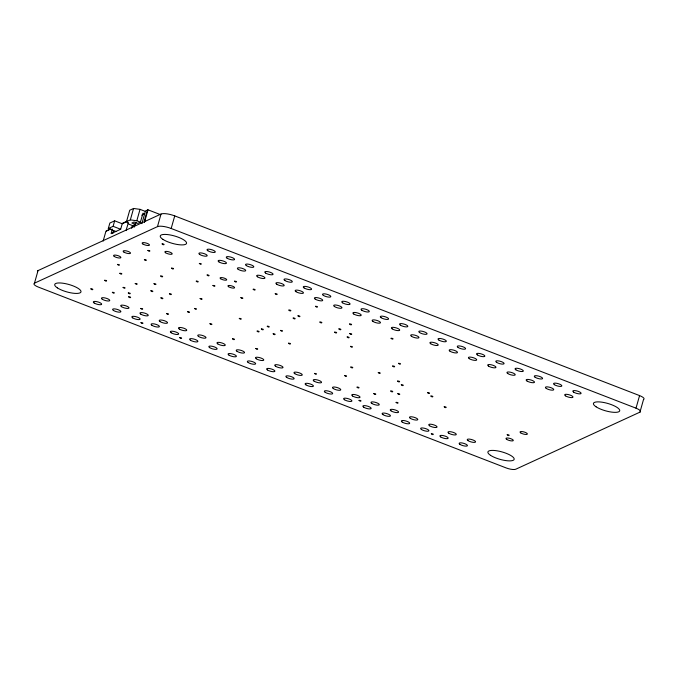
<?xml version="1.0" encoding="UTF-8"?>
<svg xmlns="http://www.w3.org/2000/svg" width="678" height="678" viewBox="0 0 678 678"><rect width="100%" height="100%" fill="white"/><g stroke="black" fill="none" stroke-linecap="round" stroke-linejoin="round"><path stroke-width="1.02" d="M643.515 399.545L639.956 412.139L515.78 469.218A7.653 2.161 15.8 0 1 506.102 467.905L38.417 287.116A7.653 2.161 15.8 0 1 34.476 283.167L38.044 270.581L161.025 214.045A10.84 3.059 15.8 0 1 174.738 215.901L639.574 395.596A7.661 2.161 15.8 0 1 643.693 399.461M103.149 241.08L105.929 231.24L110.912 228.952M106.251 231.096L110.014 229.028M115.879 231.461L108.302 228.528L109.861 223.028L114.658 220.825L122.235 223.757L127.439 221.359M108.302 228.528L113.099 226.325L114.658 220.825M112.387 229.079L111.09 233.664L120.676 229.257L122.345 223.359L126.913 221.257M112.862 233.334L113.641 230.579M136.032 222.435L135.464 224.426L132.752 225.681L129.134 224.282L126.506 221.638L129.735 210.231L133.566 208.468L140.032 209.349L145.338 211.4M128.396 222.63L126.006 230.571M126.506 221.638L130.337 219.875L133.566 208.468M131.651 228.333L132.218 226.325L132.854 226.028M130.337 219.875L136.803 220.748L140.032 209.349M135.464 224.426L131.854 223.028L134.091 222.003L137.71 223.401L140.422 222.147L142.965 213.18L144.651 213.833L141.77 215.155M141.897 223.621L145.448 211.002L148.007 209.824L160.415 214.621M147.372 210.121L144.363 220.74L145.601 220.681M144.439 222.452L148.007 209.824M34.476 283.167L157.466 226.63L161.025 214.045M157.466 226.63A10.84 3.059 15.8 0 1 171.17 228.486L174.738 215.901M639.956 412.139A7.661 2.161 15.8 0 0 636.015 408.181L639.574 395.596M134.193 227.164L135.575 222.308M171.17 228.486L636.015 408.181M136.803 220.748L140.422 222.147M132.218 226.325L132.812 226.554M113.099 226.325L120.676 229.257M37.595 271.759A7.653 2.161 15.8 0 1 38.044 270.581M90.877 288.862C92.454 290.93 94.378 288.692 90.877 288.862M104.641 280.294C106.217 282.362 108.141 280.116 104.641 280.294M117.463 264.42C119.048 266.488 120.972 264.242 117.463 264.42M119.862 273.293C121.438 275.361 123.362 273.115 119.862 273.293M112.362 292.328C113.946 294.396 115.87 292.15 112.362 292.328M123.099 287.387C124.684 289.455 126.608 287.218 123.099 287.387M147.914 250.428C149.499 252.487 151.423 250.25 147.914 250.428M144.389 259.657C145.973 261.725 147.897 259.479 144.389 259.657M128.312 292.955C129.888 295.015 131.812 292.777 128.312 292.955M135.227 283.489C136.803 285.557 138.727 283.311 135.227 283.489M128.667 296.828C130.252 298.888 132.176 296.65 128.667 296.828M162.127 243.894C163.703 245.961 165.627 243.716 162.127 243.894M140.719 308.439C142.304 310.507 144.228 308.261 140.719 308.439M154.008 283.701C155.584 285.769 157.508 283.531 154.008 283.701M150.889 290.777C152.474 292.845 154.398 290.608 150.889 290.777M160.703 276.005C162.279 278.073 164.212 275.836 160.703 276.005M140.99 322.66C142.575 324.72 144.499 322.482 140.99 322.66M171.551 268.149C173.136 270.208 175.06 267.971 171.551 268.149M160.923 297.871C162.508 299.93 164.432 297.693 160.923 297.871M169.424 293.769C171.009 295.837 172.932 293.591 169.424 293.769M166.542 313.558C168.119 315.617 170.042 313.38 166.542 313.558M199.349 263.437C200.934 265.505 202.858 263.259 199.349 263.437M196.273 281.141C197.857 283.209 199.781 280.972 196.273 281.141M187.543 311.66C189.128 313.728 191.052 311.482 187.543 311.66M207.137 274.997C208.722 277.065 210.646 274.819 207.137 274.997M194.493 308.465C196.078 310.532 198.001 308.287 194.493 308.465M179.645 337.602C181.229 339.67 183.153 337.424 179.645 337.602M200.12 298.515C201.697 300.583 203.62 298.337 200.12 298.515M212.968 285.43C214.545 287.497 216.477 285.26 212.968 285.43M209.96 323.728C211.544 325.796 213.468 323.55 209.96 323.728M234.52 281.201C236.105 283.268 238.029 281.023 234.52 281.201M240.885 297.642C242.47 299.71 244.394 297.473 240.885 297.642M253.199 289.226C254.775 291.294 256.699 289.057 253.199 289.226M239.3 318.389C240.876 320.457 242.8 318.211 239.3 318.389M232.495 338.788C234.071 340.856 235.995 338.619 232.495 338.788M275.243 293.718C276.819 295.786 278.751 293.54 275.243 293.718M257.148 331.093C258.733 333.161 260.657 330.915 257.148 331.093M261.369 328.957C262.945 331.025 264.869 328.788 261.369 328.957M255.75 348.5C257.326 350.56 259.25 348.322 255.75 348.5M267.276 326.245C268.861 328.313 270.785 326.067 267.276 326.245M273.175 333.796C274.751 335.864 276.683 333.618 273.175 333.796M288.904 310.083C290.489 312.143 292.413 309.905 288.904 310.083M280.523 330.415C282.107 332.483 284.031 330.237 280.523 330.415M293.176 318.058C294.752 320.126 296.684 317.88 293.176 318.058M297.981 315.846C299.566 317.914 301.49 315.668 297.981 315.846M288.531 343.221C290.108 345.288 292.032 343.043 288.531 343.221M315.516 306.312C317.101 308.38 319.024 306.134 315.516 306.312M319.906 322.067C321.491 324.126 323.414 321.889 319.906 322.067M334.678 332.144C336.263 334.212 338.186 331.966 334.678 332.144M314.49 373.425C316.075 375.485 317.999 373.247 314.49 373.425M338.915 328.915C340.5 330.974 342.424 328.737 338.915 328.915M349.628 323.991C351.204 326.05 353.128 323.813 349.628 323.991M347.187 336.974C348.763 339.042 350.687 336.805 347.187 336.974M349.772 333.61C351.348 335.669 353.272 333.432 349.772 333.61M350.475 346.365C352.06 348.433 353.984 346.187 350.475 346.365M344.602 375.561C346.178 377.629 348.102 375.383 344.602 375.561M350.814 367.061C352.399 369.12 354.323 366.883 350.814 367.061M357.069 387.146C358.654 389.214 360.577 386.969 357.069 387.146M391.087 338.28C392.664 340.348 394.588 338.11 391.087 338.28M359.043 400.351C360.62 402.418 362.544 400.173 359.043 400.351M378.273 372.586C379.858 374.654 381.782 372.408 378.273 372.586M373.824 393.621C375.4 395.689 377.332 393.443 373.824 393.621M392.672 366.035C394.257 368.095 396.181 365.857 392.672 366.035M398.528 363.34C400.105 365.408 402.029 363.171 398.528 363.34M390.774 391.02C392.35 393.087 394.282 390.85 390.774 391.02M397.639 381.07C399.215 383.138 401.139 380.892 397.639 381.07M401.317 384.765C402.901 386.833 404.825 384.587 401.317 384.765M397.808 393.689C399.393 395.757 401.317 393.511 397.808 393.689M396.105 402.359C397.681 404.427 399.613 402.19 396.105 402.359M427.572 392.647C429.157 394.706 431.081 392.469 427.572 392.647M430.92 396.045C432.496 398.113 434.42 395.867 430.92 396.045M444.217 406.783C445.802 408.851 447.726 406.614 444.217 406.783M431.344 433.759C432.92 435.827 434.852 433.581 431.344 433.759M507.212 434.734C508.797 436.801 510.72 434.564 507.212 434.734M162.915 239.359A13.636 3.848 15.8 0 0 185.535 244.351A13.636 3.848 15.8 0 0 171.78 235.283A13.636 3.848 15.8 0 0 162.915 239.359M57.359 287.879A13.636 3.848 15.8 0 0 79.979 292.879A13.636 3.848 15.8 0 0 66.224 283.811A13.636 3.848 15.8 0 0 57.359 287.879M596.089 406.808A13.636 3.848 15.8 0 0 618.709 411.8A13.636 3.848 15.8 0 0 604.946 402.732A13.636 3.848 15.8 0 0 596.089 406.808M490.533 455.328A13.636 3.848 15.8 0 0 513.153 460.328A13.636 3.848 15.8 0 0 499.389 451.26A13.636 3.848 15.8 0 0 490.533 455.328M142.846 243.97A3.831 1.085 15.8 0 0 149.202 245.368A3.831 1.085 15.8 0 0 145.338 242.826A3.831 1.085 15.8 0 0 142.846 243.97M165.585 252.758A3.831 1.085 15.8 0 0 171.941 254.165A3.831 1.085 15.8 0 0 168.076 251.614A3.831 1.085 15.8 0 0 165.585 252.758M123.862 252.046A3.831 1.085 15.8 0 0 130.227 253.453A3.831 1.085 15.8 0 0 126.354 250.902A3.831 1.085 15.8 0 0 123.862 252.046M114.277 256.462A3.831 1.085 15.8 0 0 120.633 257.86A3.831 1.085 15.8 0 0 116.769 255.318A3.831 1.085 15.8 0 0 114.277 256.462M520.746 432.903A3.831 1.085 15.8 0 0 527.111 434.31A3.831 1.085 15.8 0 0 523.238 431.759A3.831 1.085 15.8 0 0 520.746 432.903M506.686 439.369A3.831 1.085 15.8 0 0 513.043 440.776A3.831 1.085 15.8 0 0 509.178 438.225A3.831 1.085 15.8 0 0 506.686 439.369M220.731 278.811A3.458 0.975 15.8 0 0 226.469 280.082A3.458 0.975 15.8 0 0 222.977 277.777A3.458 0.975 15.8 0 0 220.731 278.811M228.596 286.709A3.458 0.975 15.8 0 0 234.342 287.981A3.458 0.975 15.8 0 0 230.851 285.675A3.458 0.975 15.8 0 0 228.596 286.709M207.832 250.724A4.331 1.22 15.8 0 0 215.011 252.309A4.331 1.22 15.8 0 0 210.646 249.436A4.331 1.22 15.8 0 0 207.832 250.724M199.713 254.462A4.331 1.22 15.8 0 0 206.892 256.047A4.331 1.22 15.8 0 0 202.519 253.165A4.331 1.22 15.8 0 0 199.713 254.462M227.079 258.165A4.331 1.22 15.8 0 0 234.266 259.75A4.331 1.22 15.8 0 0 229.893 256.877A4.331 1.22 15.8 0 0 227.079 258.165M218.96 261.903A4.331 1.22 15.8 0 0 226.147 263.488A4.331 1.22 15.8 0 0 221.774 260.606A4.331 1.22 15.8 0 0 218.96 261.903M246.334 265.606A4.331 1.22 15.8 0 0 253.513 267.2A4.331 1.22 15.8 0 0 249.148 264.318A4.331 1.22 15.8 0 0 246.334 265.606M238.215 269.344A4.331 1.22 15.8 0 0 245.394 270.929A4.331 1.22 15.8 0 0 241.029 268.047A4.331 1.22 15.8 0 0 238.215 269.344M265.59 273.048A4.331 1.22 15.8 0 0 272.768 274.641A4.331 1.22 15.8 0 0 268.395 271.759A4.331 1.22 15.8 0 0 265.59 273.048M257.462 276.785A4.331 1.22 15.8 0 0 264.649 278.37A4.331 1.22 15.8 0 0 260.276 275.488A4.331 1.22 15.8 0 0 257.462 276.785M284.836 280.497A4.331 1.22 15.8 0 0 292.023 282.082A4.331 1.22 15.8 0 0 287.65 279.2A4.331 1.22 15.8 0 0 284.836 280.497M276.717 284.226A4.331 1.22 15.8 0 0 283.904 285.811A4.331 1.22 15.8 0 0 279.531 282.929A4.331 1.22 15.8 0 0 276.717 284.226M304.091 287.938A4.331 1.22 15.8 0 0 311.27 289.523A4.331 1.22 15.8 0 0 306.905 286.641A4.331 1.22 15.8 0 0 304.091 287.938M295.972 291.667A4.331 1.22 15.8 0 0 303.151 293.252A4.331 1.22 15.8 0 0 298.786 290.379A4.331 1.22 15.8 0 0 295.972 291.667M323.338 295.379A4.331 1.22 15.8 0 0 330.525 296.964A4.331 1.22 15.8 0 0 326.152 294.083A4.331 1.22 15.8 0 0 323.338 295.379M315.219 299.108A4.331 1.22 15.8 0 0 322.406 300.693A4.331 1.22 15.8 0 0 318.033 297.82A4.331 1.22 15.8 0 0 315.219 299.108M342.593 302.82A4.331 1.22 15.8 0 0 349.772 304.405A4.331 1.22 15.8 0 0 345.407 301.524A4.331 1.22 15.8 0 0 342.593 302.82M334.474 306.549A4.331 1.22 15.8 0 0 341.653 308.143A4.331 1.22 15.8 0 0 337.288 305.261A4.331 1.22 15.8 0 0 334.474 306.549M361.849 310.261A4.331 1.22 15.8 0 0 369.027 311.846A4.331 1.22 15.8 0 0 364.662 308.973A4.331 1.22 15.8 0 0 361.849 310.261M353.73 313.999A4.331 1.22 15.8 0 0 360.908 315.584A4.331 1.22 15.8 0 0 356.543 312.702A4.331 1.22 15.8 0 0 353.73 313.999M381.095 317.702A4.331 1.22 15.8 0 0 388.282 319.287A4.331 1.22 15.8 0 0 383.909 316.414A4.331 1.22 15.8 0 0 381.095 317.702M372.976 321.44A4.331 1.22 15.8 0 0 380.163 323.025A4.331 1.22 15.8 0 0 375.79 320.143A4.331 1.22 15.8 0 0 372.976 321.44M400.351 325.143A4.331 1.22 15.8 0 0 407.529 326.728A4.331 1.22 15.8 0 0 403.164 323.855A4.331 1.22 15.8 0 0 400.351 325.143M392.231 328.881A4.331 1.22 15.8 0 0 399.41 330.466A4.331 1.22 15.8 0 0 395.045 327.584A4.331 1.22 15.8 0 0 392.231 328.881M419.606 332.584A4.331 1.22 15.8 0 0 426.784 334.178A4.331 1.22 15.8 0 0 422.411 331.296A4.331 1.22 15.8 0 0 419.606 332.584M411.487 336.322A4.331 1.22 15.8 0 0 418.665 337.907A4.331 1.22 15.8 0 0 414.292 335.025A4.331 1.22 15.8 0 0 411.487 336.322M438.852 340.034A4.331 1.22 15.8 0 0 446.039 341.619A4.331 1.22 15.8 0 0 441.666 338.737A4.331 1.22 15.8 0 0 438.852 340.034M430.733 343.763A4.331 1.22 15.8 0 0 437.92 345.348A4.331 1.22 15.8 0 0 433.547 342.466A4.331 1.22 15.8 0 0 430.733 343.763M458.108 347.475A4.331 1.22 15.8 0 0 465.286 349.06A4.331 1.22 15.8 0 0 460.921 346.178A4.331 1.22 15.8 0 0 458.108 347.475M449.989 351.204A4.331 1.22 15.8 0 0 457.167 352.789A4.331 1.22 15.8 0 0 452.802 349.916A4.331 1.22 15.8 0 0 449.989 351.204M477.354 354.916A4.331 1.22 15.8 0 0 484.541 356.501A4.331 1.22 15.8 0 0 480.168 353.619A4.331 1.22 15.8 0 0 477.354 354.916M469.235 358.645A4.331 1.22 15.8 0 0 476.422 360.23A4.331 1.22 15.8 0 0 472.049 357.357A4.331 1.22 15.8 0 0 469.235 358.645M496.61 362.357A4.331 1.22 15.8 0 0 503.796 363.942A4.331 1.22 15.8 0 0 499.423 361.06A4.331 1.22 15.8 0 0 496.61 362.357M488.491 366.086A4.331 1.22 15.8 0 0 495.669 367.679A4.331 1.22 15.8 0 0 491.304 364.798A4.331 1.22 15.8 0 0 488.491 366.086M515.865 369.798A4.331 1.22 15.8 0 0 523.043 371.383A4.331 1.22 15.8 0 0 518.678 368.51A4.331 1.22 15.8 0 0 515.865 369.798M507.746 373.527A4.331 1.22 15.8 0 0 514.924 375.12A4.331 1.22 15.8 0 0 510.559 372.239A4.331 1.22 15.8 0 0 507.746 373.527M535.111 377.239A4.331 1.22 15.8 0 0 542.298 378.824A4.331 1.22 15.8 0 0 537.925 375.951A4.331 1.22 15.8 0 0 535.111 377.239M526.992 380.977A4.331 1.22 15.8 0 0 534.179 382.561A4.331 1.22 15.8 0 0 529.806 379.68A4.331 1.22 15.8 0 0 526.992 380.977M554.367 384.68A4.331 1.22 15.8 0 0 561.545 386.265A4.331 1.22 15.8 0 0 557.18 383.392A4.331 1.22 15.8 0 0 554.367 384.68M546.248 388.418A4.331 1.22 15.8 0 0 553.426 390.003A4.331 1.22 15.8 0 0 549.061 387.121A4.331 1.22 15.8 0 0 546.248 388.418M573.622 392.121A4.331 1.22 15.8 0 0 580.8 393.715A4.331 1.22 15.8 0 0 576.427 390.833A4.331 1.22 15.8 0 0 573.622 392.121M565.503 395.859A4.331 1.22 15.8 0 0 572.681 397.444A4.331 1.22 15.8 0 0 568.308 394.562A4.331 1.22 15.8 0 0 565.503 395.859M459.947 444.378A4.331 1.22 15.8 0 0 467.125 445.971A4.331 1.22 15.8 0 0 462.752 443.09A4.331 1.22 15.8 0 0 459.947 444.378M468.066 440.649A4.331 1.22 15.8 0 0 475.244 442.234A4.331 1.22 15.8 0 0 470.879 439.352A4.331 1.22 15.8 0 0 468.066 440.649M440.692 436.937A4.331 1.22 15.8 0 0 447.87 438.522A4.331 1.22 15.8 0 0 443.505 435.649A4.331 1.22 15.8 0 0 440.692 436.937M448.811 433.208A4.331 1.22 15.8 0 0 455.989 434.793A4.331 1.22 15.8 0 0 451.624 431.911A4.331 1.22 15.8 0 0 448.811 433.208M421.436 429.496A4.331 1.22 15.8 0 0 428.623 431.081A4.331 1.22 15.8 0 0 424.25 428.208A4.331 1.22 15.8 0 0 421.436 429.496M429.555 425.767A4.331 1.22 15.8 0 0 436.742 427.352A4.331 1.22 15.8 0 0 432.369 424.47A4.331 1.22 15.8 0 0 429.555 425.767M402.19 422.055A4.331 1.22 15.8 0 0 409.368 423.64A4.331 1.22 15.8 0 0 405.003 420.758A4.331 1.22 15.8 0 0 402.19 422.055M410.309 418.326A4.331 1.22 15.8 0 0 417.487 419.911A4.331 1.22 15.8 0 0 413.122 417.029A4.331 1.22 15.8 0 0 410.309 418.326M382.934 414.614A4.331 1.22 15.8 0 0 390.113 416.199A4.331 1.22 15.8 0 0 385.748 413.317A4.331 1.22 15.8 0 0 382.934 414.614M391.053 410.876A4.331 1.22 15.8 0 0 398.24 412.47A4.331 1.22 15.8 0 0 393.867 409.588A4.331 1.22 15.8 0 0 391.053 410.876M363.679 407.173A4.331 1.22 15.8 0 0 370.866 408.758A4.331 1.22 15.8 0 0 366.493 405.876A4.331 1.22 15.8 0 0 363.679 407.173M371.798 403.435A4.331 1.22 15.8 0 0 378.985 405.02A4.331 1.22 15.8 0 0 374.612 402.147A4.331 1.22 15.8 0 0 371.798 403.435M344.432 399.732A4.331 1.22 15.8 0 0 351.611 401.317A4.331 1.22 15.8 0 0 347.246 398.435A4.331 1.22 15.8 0 0 344.432 399.732M352.552 395.994A4.331 1.22 15.8 0 0 359.73 397.579A4.331 1.22 15.8 0 0 355.365 394.706A4.331 1.22 15.8 0 0 352.552 395.994M325.177 392.291A4.331 1.22 15.8 0 0 332.364 393.876A4.331 1.22 15.8 0 0 327.991 390.994A4.331 1.22 15.8 0 0 325.177 392.291M333.296 388.553A4.331 1.22 15.8 0 0 340.483 390.138A4.331 1.22 15.8 0 0 336.11 387.265A4.331 1.22 15.8 0 0 333.296 388.553M305.931 384.841A4.331 1.22 15.8 0 0 313.109 386.435A4.331 1.22 15.8 0 0 308.736 383.553A4.331 1.22 15.8 0 0 305.931 384.841M314.05 381.112A4.331 1.22 15.8 0 0 321.228 382.697A4.331 1.22 15.8 0 0 316.855 379.816A4.331 1.22 15.8 0 0 314.05 381.112M286.675 377.4A4.331 1.22 15.8 0 0 293.854 378.985A4.331 1.22 15.8 0 0 289.489 376.112A4.331 1.22 15.8 0 0 286.675 377.4M294.794 373.671A4.331 1.22 15.8 0 0 301.973 375.256A4.331 1.22 15.8 0 0 297.608 372.375A4.331 1.22 15.8 0 0 294.794 373.671M267.42 369.959A4.331 1.22 15.8 0 0 274.607 371.544A4.331 1.22 15.8 0 0 270.234 368.671A4.331 1.22 15.8 0 0 267.42 369.959M275.539 366.23A4.331 1.22 15.8 0 0 282.726 367.815A4.331 1.22 15.8 0 0 278.353 364.934A4.331 1.22 15.8 0 0 275.539 366.23M248.173 362.518A4.331 1.22 15.8 0 0 255.352 364.103A4.331 1.22 15.8 0 0 250.987 361.221A4.331 1.22 15.8 0 0 248.173 362.518M256.292 358.789A4.331 1.22 15.8 0 0 263.471 360.374A4.331 1.22 15.8 0 0 259.106 357.492A4.331 1.22 15.8 0 0 256.292 358.789M228.918 355.077A4.331 1.22 15.8 0 0 236.097 356.662A4.331 1.22 15.8 0 0 231.732 353.78A4.331 1.22 15.8 0 0 228.918 355.077M237.037 351.34A4.331 1.22 15.8 0 0 244.224 352.933A4.331 1.22 15.8 0 0 239.851 350.051A4.331 1.22 15.8 0 0 237.037 351.34M209.663 347.636A4.331 1.22 15.8 0 0 216.85 349.221A4.331 1.22 15.8 0 0 212.477 346.339A4.331 1.22 15.8 0 0 209.663 347.636M217.782 343.899A4.331 1.22 15.8 0 0 224.969 345.492A4.331 1.22 15.8 0 0 220.596 342.61A4.331 1.22 15.8 0 0 217.782 343.899M190.416 340.195A4.331 1.22 15.8 0 0 197.595 341.78A4.331 1.22 15.8 0 0 193.23 338.898A4.331 1.22 15.8 0 0 190.416 340.195M198.535 336.458A4.331 1.22 15.8 0 0 205.714 338.042A4.331 1.22 15.8 0 0 201.349 335.169A4.331 1.22 15.8 0 0 198.535 336.458M171.161 332.754A4.331 1.22 15.8 0 0 178.348 334.339A4.331 1.22 15.8 0 0 173.975 331.457A4.331 1.22 15.8 0 0 171.161 332.754M179.28 329.016A4.331 1.22 15.8 0 0 186.467 330.601A4.331 1.22 15.8 0 0 182.094 327.728A4.331 1.22 15.8 0 0 179.28 329.016M151.914 325.304A4.331 1.22 15.8 0 0 159.093 326.898A4.331 1.22 15.8 0 0 154.72 324.016A4.331 1.22 15.8 0 0 151.914 325.304M160.033 321.575A4.331 1.22 15.8 0 0 167.212 323.16A4.331 1.22 15.8 0 0 162.839 320.279A4.331 1.22 15.8 0 0 160.033 321.575M132.659 317.863A4.331 1.22 15.8 0 0 139.838 319.448A4.331 1.22 15.8 0 0 135.473 316.575A4.331 1.22 15.8 0 0 132.659 317.863M140.778 314.134A4.331 1.22 15.8 0 0 147.957 315.719A4.331 1.22 15.8 0 0 143.592 312.838A4.331 1.22 15.8 0 0 140.778 314.134M113.404 310.422A4.331 1.22 15.8 0 0 120.591 312.007A4.331 1.22 15.8 0 0 116.218 309.134A4.331 1.22 15.8 0 0 113.404 310.422M121.523 306.693A4.331 1.22 15.8 0 0 128.71 308.278A4.331 1.22 15.8 0 0 124.337 305.397A4.331 1.22 15.8 0 0 121.523 306.693M94.157 302.981A4.331 1.22 15.8 0 0 101.336 304.566A4.331 1.22 15.8 0 0 96.971 301.685A4.331 1.22 15.8 0 0 94.157 302.981M102.276 299.252A4.331 1.22 15.8 0 0 109.455 300.837A4.331 1.22 15.8 0 0 105.09 297.956A4.331 1.22 15.8 0 0 102.276 299.252"/></g></svg>
